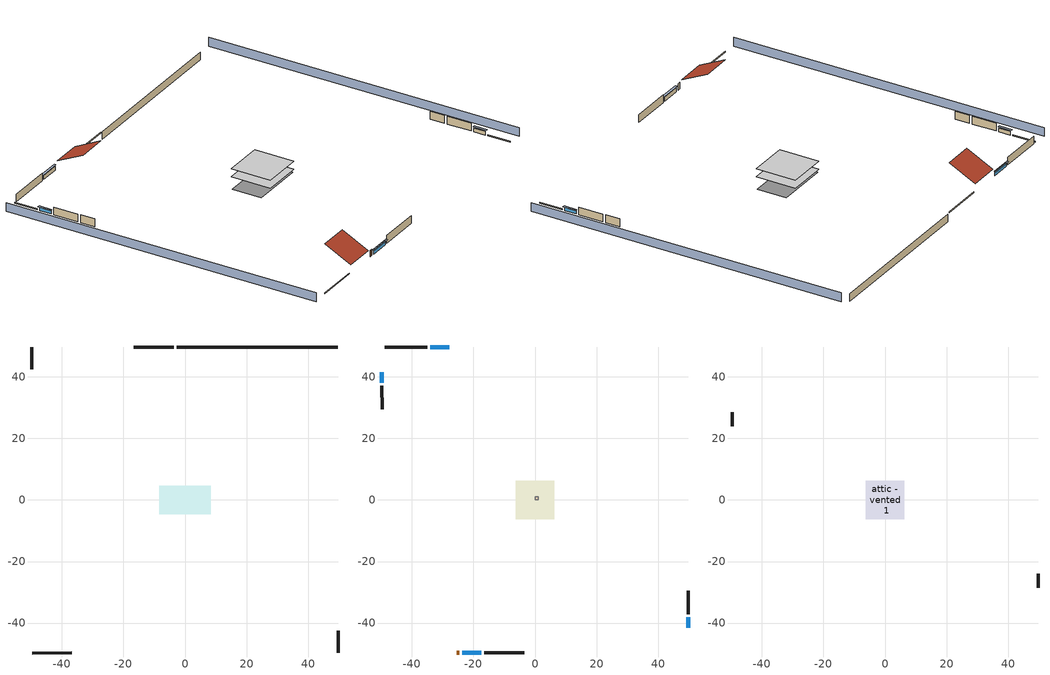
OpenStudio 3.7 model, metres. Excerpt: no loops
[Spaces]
basement - unconditioned 1
 floor foundation (Slab1 construction): -8.43,-4.68 -8.43,4.68 8.43,4.68 8.43,-4.68 z-2.13
 wall outside (RimJoist1 construction): -3.61,49.74 -16.6,49.74 z0.3:0.61
 wall outside (RimJoist2 construction): 49.74,-49.74 49.74,-42.52 z0.3:0.61
 wall outside (RimJoist3 construction): -49.74,-49.74 -36.76,-49.74 z0.3:0.61
 wall outside (RimJoist4 construction): -49.74,49.74 -49.74,42.52 z0.3:0.61
 wall foundation (FoundationWall1 construction): 49.74,49.74 -2.68,49.74 z-2.13:0.3
conditioned space 1
 floor to basement - unconditioned 1 (Floor1 construction): -6.28,-6.28 -6.28,6.28 6.28,6.28 6.28,-6.28 z0.3
 wall outside (Wall1 construction): -34.99,49.74 -48.81,49.74 z0.3:2.74
 wall outside (Wall2 construction): 49.74,-37.12 49.74,-29.44 z0.3:2.74
 wall outside (Wall3 construction): -16.52,-49.74 -3.46,-49.74 z0.3:2.74
 wall outside (Wall4 construction): -49.74,37.12 -49.74,29.44 z0.3:2.74
 wall outside (AdiabaticWallConstruction): -27.84,49.74 -34.07,49.74 / -23.67,-49.74 -17.45,-49.74 z0.3:1.49; 49.74,-41.59 49.74,-38.04 / -49.74,41.59 -49.74,38.04 z0.3:1.46
 wall outside (AdiabaticWallConstruction 1): -25.51,-49.74 -24.59,-49.74 z0.3:2.34
 window (WindowConstruction): -27.84,49.74 -34.07,49.74 z0.3:1.49
 window (WindowConstruction 1): 49.74,-41.59 49.74,-38.04 z0.3:1.46
 window (WindowConstruction 2): -23.67,-49.74 -17.45,-49.74 z0.3:1.49
 window (WindowConstruction 3): -49.74,41.59 -49.74,38.04 z0.3:1.46
 door (Door): -25.51,-49.74 -24.6,-49.74 z0.3:2.34
central ac and furnace airloop ret air space
 floor adiabatic (AdiabaticConst): 0,0 0,1 1,1 1,0 z0
 wall adiabatic (AdiabaticConst): 0,1 0,0 1,0 1,1 0,1 z0:1
 ceiling adiabatic (AdiabaticConst): 1,0 1,1 0,1 0,0 z1
attic - vented 1
 floor to conditioned space 1 (Floor2 construction Reversed): -6.28,-6.28 -6.28,6.28 6.28,6.28 6.28,-6.28 z2.74
 wall outside (Wall5 construction): 49.74,-28.51 49.74,-24.02 z0.3:2.74
 wall outside (Wall6 construction): -49.74,28.51 -49.74,24.02 z0.3:2.74
 roof outside (Roof1 construction): -26.92,49.74,2.74 -26.92,41.34,6.94 -17.53,41.34,6.94 -17.53,49.74,2.74
 roof outside (Roof2 construction): -26.44,-49.74,2.74 -26.44,-41.34,6.94 -35.83,-41.34,6.94 -35.83,-49.74,2.74
shading: -54.31,49.74 -54.31,-49.74 / 54.31,-49.74 54.31,49.74 z0:2.74; -34.37,49.74 -27.54,49.74 -27.54,50.35 -34.37,50.35 z1.8; 49.74,-37.74 49.74,-41.89 50.35,-41.89 50.35,-37.74 z1.77; -17.14,-49.74 -23.97,-49.74 -23.97,-50.35 -17.14,-50.35 z1.8; -49.74,37.74 -49.74,41.89 -50.35,41.89 -50.35,37.74 z1.77
[Site]
Taunton Muni_MA_USA: Latitude {deg}=41.88; Longitude {deg}=-71.02; Time Zone {hr}=-5; Elevation {m}=13; Terrain=Suburbs
[Site:GroundTemperature:Shallow]
6.50481, 4.52035, 4.36142, 5.30315, 9.08367, 12.8466, 16.1088, 18.1754, 18.3509, 16.6701, 13.4911, 9.84362
[Site:WaterMainsTemperature]
Calculation Method=Schedule; Temperature Schedule=mains temperature schedule
[Building]
Building 1
[Material] Roughness=Rough
Name | Thickness {m} | Conductivity {W/m-K} | Density {kg/m3} | Specific Heat {J/kg-K} | Thermal Absorptance | Solar Absorptance | Visible Absorptance
asphalt or fiberglass shingles | 0.00635 | 0.162714 | 1121.4 | 1465.45 | 0.9 | 0.85 | 0.85
roof rigid ins | 0.00281632 | 0.029427 | 32.04 | 1214.23 | 0.9 | 0.7 | 0.7
osb sheathing 0.5 in. | 0.0127 | 0.115458 | 512.64 | 1214.23 | 0.9 | 0.6 | 0.6
vinyl siding | 0.009525 | 0.089435 | 177.822 | 1046.75 | 0.9 | 0.5 | 0.5
osb sheathing 0.5 in. 1 | 0.0127 | 0.115458 | 512.64 | 1214.23 | 0.9 | 0.7 | 0.7
wall stud and cavity | 0.1397 | 0.0950889 | 139.0536 | 1170.24 | 0.9 | 0.7 | 0.7
gypsum board | 0.0127 | 0.160291 | 801 | 837.4 | 0.9 | 0.6 | 0.6
wall stud and cavity 1 | 0.1397 | 0.419005 | 139.0536 | 1170.24 | 0.9 | 0.6 | 0.6
rim joist stud and cavity | 0.0508 | 0.178289 | 50.32683 | 1063.81 | 0.9 | 0.6 | 0.6
floor stud and cavity | 0.1397 | 0.0972396 | 92.3553 | 1139.71 | 0.9 | 0.7 | 0.7
floor rigid ins | 0.051816 | 0.029427 | 32.04 | 1214.23 | 0.9 | 0.7 | 0.7
osb sheathing 0.75 in. | 0.01905 | 0.115458 | 512.64 | 1214.23 | 0.9 | 0.7 | 0.7
floor covering | 0.0127 | 0.0433444 | 54.468 | 1339.84 | 0.9 | 0.6 | 0.6
ceiling loosefill ins | 0.254 | 0.0480833 | 16.02 | 1046.75 | 0.9 | 0.7 | 0.7
ceiling stud and cavity | 0.1397 | 0.104117 | 65.682 | 1177.47 | 0.9 | 0.7 | 0.7
concrete 8.0 in. | 0.2032 | 1.803125 | 2242.8 | 837.4 | 0.9 | 0.7 | 0.7
concrete 4.0 in. | 0.1016 | 1.803125 | 2242.8 | 837.4 | 0.9 | 0.7 | 0.7
wood siding; wood siding 1 | 0.0254 | 0.102417 | 544.68 | 1172.36
wall rigid ins | 0.512978 | 0.029427 | 32.04 | 1214.23 | 0.9 | 0.7 | 0.7
wall stud and cavity 2 | 0.0889 | 0.380278 | 52.3479 | 1209.89 | 0.9 | 0.7 | 0.7
door material | 0.04445 | 0.0612267 | 512.64 | 1214.23 | 0.9 | 0.7 | 0.7
wall stud and cavity 3 | 0.0889 | 0.391764 | 83.0341 | 1211.67 | 0.9 | 0.7 | 0.7
furniture material conditioned space 1; furniture material basement - unconditioned 1 | 0.1524 | 0.115458 | 640.8 | 1214.23 | 0.9 | 0.6 | 0.6
[Construction]
Roof1 construction; Roof2 construction: asphalt or fiberglass shingles, roof rigid ins, osb sheathing 0.5 in.
Wall1 construction; Wall2 construction; Wall3 construction; Wall4 construction: vinyl siding, osb sheathing 0.5 in. 1, wall stud and cavity, gypsum board
Wall5 construction; Wall6 construction: vinyl siding, osb sheathing 0.5 in. 1, wall stud and cavity 1
RimJoist1 construction; RimJoist2 construction; RimJoist3 construction; RimJoist4 construction: vinyl siding, rim joist stud and cavity
Floor1 construction: floor stud and cavity, floor rigid ins, osb sheathing 0.75 in., floor covering
Floor2 construction Reversed: gypsum board, ceiling stud and cavity, ceiling loosefill ins
FoundationWall1 construction: concrete 8.0 in.
Slab1 construction: concrete 4.0 in.
WindowConstruction; WindowConstruction 1; WindowConstruction 2; WindowConstruction 3: WindowMaterial
AdiabaticWallConstruction: wood siding, wall rigid ins, wall stud and cavity 2, gypsum board
Door: door material
AdiabaticWallConstruction 1: wood siding 1, wall rigid ins, wall stud and cavity 2, gypsum board
PartitionWallConstruction: gypsum board, wall stud and cavity 3, gypsum board
furniture construction conditioned space 1: furniture material conditioned space 1
furniture construction basement - unconditioned 1: furniture material basement - unconditioned 1
AdiabaticConst: Adiabatic
[WindowMaterial:SimpleGlazingSystem]
WindowMaterial: U-Factor {W/m2-K}=2.78222; Solar Heat Gain Coefficient=0.56
[Material:NoMass]
Adiabatic: Roughness=Rough; Thermal Resistance {m2-K/W}=176.1
[ThermalZone] Multiplier=1; Use Ideal Air Loads=No
Name | Volume {m3} | Thermostat
conditioned space | 384.656 | conditioned space temperature setpoint
attic - vented | 147.678
basement - unconditioned | 384.656
central ac and furnace airloop ret air zone | 1
[Sizing:Zone] Zone Cooling Design Supply Air Temperature Input Method=SupplyAirTemperature; Zone Cooling Design Supply Air Temperature {C}=14; Zone Cooling Design Supply Air Temperature Difference {deltaC}=11.11; Zone Heating Design Supply Air Temperature Input Method=SupplyAirTemperature; Zone Heating Design Supply Air Temperature {C}=40; Zone Heating Design Supply Air Temperature Difference {deltaC}=11.11; Zone Cooling Design Supply Air Humidity Ratio {kg-H2O/kg-air}=0.0085; Zone Heating Design Supply Air Humidity Ratio {kg-H2O/kg-air}=0.008; Cooling Design Air Flow Method=DesignDay; Heating Design Air Flow Method=DesignDay; Account for Dedicated Outdoor Air System=No; Dedicated Outdoor Air System Control Strategy=NeutralSupplyAir; Dedicated Outdoor Air Low Setpoint Temperature for Design {C}=autosize; Dedicated Outdoor Air High Setpoint Temperature for Design {C}=autosize; Zone Load Sizing Method=Sensible Load Only No Latent Load; Zone Latent Cooling Design Supply Air Humidity Ratio Input Method=HumidityRatioDifference; Zone Cooling Design Supply Air Humidity Ratio Difference {kgWater/kgDryAir}=0.005; Zone Latent Heating Design Supply Air Humidity Ratio Input Method=HumidityRatioDifference; Zone Humidification Design Supply Air Humidity Ratio Difference {kgWater/kgDryAir}=0.005
attic - vented; central ac and furnace airloop ret air zone
[Space] Building Unit=Building Unit 1
Name | Thermal Zone | Volume {m3}
conditioned space 1 | conditioned space | 384.656
attic - vented 1 | attic - vented | 147.678
basement - unconditioned 1 | basement - unconditioned | 384.656
central ac and furnace airloop ret air space | central ac and furnace airloop ret air zone
[ThermostatSetpoint:DualSetpoint]
conditioned space temperature setpoint: Heating Setpoint Temperature Schedule=heating setpoint; Cooling Setpoint Temperature Schedule=cooling setpoint
[Foundation:Kiva]
Foundation Kiva 1: Initial Indoor Air Temperature {C}=4.43335; Wall Height Above Grade {m}=0.3048; Wall Depth Below Slab {m}=0.2032
[Foundation:Kiva:Settings]
Soil Conductivity {W/m-K}=2.4234; Soil Density {kg/m3}=1842.3; Soil Specific Heat {J/kg-K}=418.7; Ground Solar Absorptivity=0.9; Ground Thermal Absorptivity=0.9; Ground Surface Roughness {m}=0.03; Far-Field Width {m}=40; Deep-Ground Boundary Condition=ZeroFlux; Deep-Ground Depth {m}=40; Minimum Cell Dimension {m}=0.2; Maximum Cell Growth Coefficient=3; Simulation Timestep=Timestep
[SurfaceProperty:ExposedFoundationPerimeter]
Slab1: Exposed Perimeter Calculation Method=TotalExposedPerimeter; Total Exposed Perimeter {m}=52.4256
[SurfaceProperty:IncidentSolarMultiplier] Incident Solar Multiplier=1; Incident Solar Multiplier Schedule=trans schedule winter=0.85 summer=0.7
Window1; Window2; Window3; Window4
[InternalMass:Definition] Design Level Calculation Method=SurfaceArea
Name | Construction | Surface Area {m2}
partition wall mass | PartitionWallConstruction | 157.749
furniture mass conditioned space 1 | furniture construction conditioned space 1 | 63.0997
furniture mass basement - unconditioned 1 | furniture construction basement - unconditioned 1 | 63.0997
[InternalMass] Multiplier=1
Name | Internal Mass Definition | Space or SpaceType
partition wall mass | partition wall mass | conditioned space 1
furniture mass conditioned space 1 | furniture mass conditioned space 1 | conditioned space 1
furniture mass basement - unconditioned 1 | furniture mass basement - unconditioned 1 | basement - unconditioned 1
[External:File]
External File 1: File=in.schedules.csv
[People:Definition]
occupants: Number of People Calculation Method=People; Number of People {people}=2; Fraction Radiant=0.314171; Sensible Heat Fraction=0.56303; Carbon Dioxide Generation Rate {m3/s-W}=0; Enable ASHRAE 55 Comfort Warnings=No; Mean Radiant Temperature Calculation Type=ZoneAveraged
[People]
occupants: People Definition=occupants; Space or SpaceType=conditioned space 1; Number of People Schedule=occupants; Activity Level Schedule=occupants activity schedule; Multiplier=1
[Fan:SystemModel]
central ac and furnace supply fan: Availability Schedule=Always On Discrete; Design Maximum Air Flow Rate {m3/s}=0.527637; Speed Control Method=Discrete; Electric Power Minimum Flow Rate Fraction=0.2; Design Pressure Rise {Pa}=794.58; Motor Efficiency=1; Motor In Air Stream Fraction=1; Design Electric Power Consumption {W}=autosize; Design Power Sizing Method=TotalEfficiencyAndPressure; Electric Power Per Unit Flow Rate {W/(m3/s)}=840; Electric Power Per Unit Flow Rate Per Unit Pressure {W-s/m3-Pa}=1.66667; Fan Total Efficiency=0.75; Motor Loss Radiative Fraction=0; Speed Flow Fraction 1=0.68426; Speed Electric Power Fraction 1=0.32038; Speed Flow Fraction 2=1; Speed Electric Power Fraction 2=1
[EnergyManagementSystem:Sensor]
Name | Output Variable or Output Meter Index Key | Output Variable or Output Meter
central_ac_and_furnace_supply_fan_s; central_ac_and_furnace_supply_fan_s_1 | central ac and furnace supply fan | Fan Electricity Energy
cool_season | cooling season schedule | Schedule Value
out_pb_s |  | Site Outdoor Air Barometric Pressure
out_wt_s |  | Site Outdoor Air Humidity Ratio
site_vw_s |  | Site Wind Speed
central_ac_and_furnace_airloop_Fan_RTF_s | central ac and furnace supply fan | Fan Runtime Fraction Speed 1
central_ac_and_furnace_airloop_Fan_RTF_s_1 | central ac and furnace supply fan | Fan Runtime Fraction Speed 2
central_ac_and_furnace_airloop_AH_MFR_s | Node 6 | System Node Mass Flow Rate
central_ac_and_furnace_airloop_AH_VFR_s | Node 6 | System Node Current Density Volume Flow Rate
central_ac_and_furnace_airloop_AH_Tout_s | Node 6 | System Node Temperature
central_ac_and_furnace_airloop_AH_Wout_s | Node 6 | System Node Humidity Ratio
central_ac_and_furnace_airloop_RA_T_s | Node 9 | System Node Temperature
central_ac_and_furnace_airloop_Ra_W_s | Node 9 | System Node Humidity Ratio
natural_vent_s | natural vent schedule | Schedule Value
htg_sp_s | heating setpoint | Schedule Value
clg_sp_s | cooling setpoint | Schedule Value
mech_vent_range_fan_0_sch_s | mech vent range fan 0 schedule | Schedule Value
mech_vent_bath_fan_0_sch_s | mech vent bath fan 0 schedule | Schedule Value
[ElectricEquipment:Definition] Design Level Calculation Method=EquipmentLevel
Name | Design Level {W} | Fraction Latent | Fraction Radiant | Fraction Lost
ceiling fan | 16.6057 | 0 | 0.558 | 0
clothes washer | 524.355 | 0.03 | 0.162 | 0.7
clothes dryer | 1819.53 | 0.015 | 0.081 | 0.85
dishwasher | 1019.06 | 0.3 | 0.18 | 0.4
fridge; fridge 2 | 57.4402 | 0 | 0.6 | 0
cooking range | 67.8743 | 0.161847 | 0.382892 | 0.2
misc plug loads | 446.273 | 0.021 | 0.558 | 0.049
misc pool pump | 806.548 | 0 | 0 | 1
whole house fan; mech vent house fan | 0 | 0 | 0 | 1
mech vent house fan cfis | 0 | 0 | 0 | 0
mech vent range fan 0; mech vent bath fan 0 | 30 | 0 | 0 | 1
[ElectricEquipment]
Name | Electric Equipment Definition | Space or SpaceType | Schedule
ceiling fan | ceiling fan | conditioned space 1 | ceiling_fan
clothes washer | clothes washer | conditioned space 1 | clothes_washer
clothes dryer | clothes dryer | conditioned space 1 | clothes_dryer
dishwasher | dishwasher | conditioned space 1 | dishwasher
fridge | fridge | conditioned space 1 | fridge schedule
fridge 1 | fridge 2 | basement - unconditioned 1 | fridge schedule 1
cooking range | cooking range | conditioned space 1 | cooking_range
misc plug loads | misc plug loads | conditioned space 1 | plug_loads_other
misc pool pump | misc pool pump | conditioned space 1 | misc pool pump schedule
whole house fan | whole house fan | conditioned space 1 | Always On Discrete
mech vent house fan | mech vent house fan | conditioned space 1 | mech vent house fan schedule
mech vent house fan cfis | mech vent house fan cfis | conditioned space 1 | mech vent house fan cfis schedule
mech vent range fan 0 | mech vent range fan 0 | conditioned space 1 | mech vent range fan 0 schedule
mech vent bath fan 0 | mech vent bath fan 0 | conditioned space 1 | mech vent bath fan 0 schedule
[OtherEquipment:Definition] Design Level Calculation Method=EquipmentLevel
Name | Design Level {W} | Fraction Latent | Fraction Radiant | Fraction Lost
water heater energy adjustment1 | 0.01 | 0 | 0 | 1
cooking range 2 | 1989.2 | 0.161847 | 0.382892 | 0.2
water sensible | -561.414 | 0 | 0.6 | 0
water latent | 569.65 | 1 | 0 | 0
misc pool heater | 2235.58 | 0 | 0 | 1
central_ac_and_furnace_airloop_0_SupSensLkToCond equip; central_ac_and_furnace_airloop_0_SupCondToLv equip; central_ac_and_furnace_airloop_0_RetCondToRP equip; central_ac_and_furnace_airloop_0_RetSensLkToRP equip; central_ac_and_furnace_airloop_0_SupCondToDZ equip; central_ac_and_furnace_airloop_0_RetCondToDZ equip; central_ac_and_furnace_airloop_0_SupSensLkToDZ equip; mech vent house fan sensible load equip | 0 | 0 | 0 | 0
central_ac_and_furnace_airloop_0_SupLatLkToCond equip; central_ac_and_furnace_airloop_0_RetLatLkToRP equip; central_ac_and_furnace_airloop_0_SupLatLkToDZ equip; mech vent house fan latent load equip | 0 | 1 | 0 | 0
[OtherEquipment]
Name | Other Equipment Definition | Space or SpaceType | Schedule | Fuel Type
water heater energy adjustment1 | water heater energy adjustment1 | basement - unconditioned 1 | Always On Discrete | NaturalGas
cooking range 1 | cooking range 2 | conditioned space 1 | cooking_range | NaturalGas
water sensible | water sensible | conditioned space 1 | hot_water_fixtures | None
water latent | water latent | conditioned space 1 | hot_water_fixtures | None
misc pool heater | misc pool heater | conditioned space 1 | misc pool heater schedule | NaturalGas
central_ac_and_furnace_airloop_0_SupSensLkToCond equip | central_ac_and_furnace_airloop_0_SupSensLkToCond equip | conditioned space 1 | Always On Discrete | None
central_ac_and_furnace_airloop_0_SupLatLkToCond equip | central_ac_and_furnace_airloop_0_SupLatLkToCond equip | conditioned space 1 | Always On Discrete | None
central_ac_and_furnace_airloop_0_SupCondToLv equip | central_ac_and_furnace_airloop_0_SupCondToLv equip | conditioned space 1 | Always On Discrete | None
central_ac_and_furnace_airloop_0_RetCondToRP equip | central_ac_and_furnace_airloop_0_RetCondToRP equip | central ac and furnace airloop ret air space | Always On Discrete | None
central_ac_and_furnace_airloop_0_RetSensLkToRP equip | central_ac_and_furnace_airloop_0_RetSensLkToRP equip | central ac and furnace airloop ret air space | Always On Discrete | None
central_ac_and_furnace_airloop_0_RetLatLkToRP equip | central_ac_and_furnace_airloop_0_RetLatLkToRP equip | central ac and furnace airloop ret air space | Always On Discrete | None
central_ac_and_furnace_airloop_0_SupCondToDZ equip | central_ac_and_furnace_airloop_0_SupCondToDZ equip | basement - unconditioned 1 | Always On Discrete | None
central_ac_and_furnace_airloop_0_RetCondToDZ equip | central_ac_and_furnace_airloop_0_RetCondToDZ equip | basement - unconditioned 1 | Always On Discrete | None
central_ac_and_furnace_airloop_0_SupSensLkToDZ equip | central_ac_and_furnace_airloop_0_SupSensLkToDZ equip | basement - unconditioned 1 | Always On Discrete | None
central_ac_and_furnace_airloop_0_SupLatLkToDZ equip | central_ac_and_furnace_airloop_0_SupLatLkToDZ equip | basement - unconditioned 1 | Always On Discrete | None
mech vent house fan sensible load equip | mech vent house fan sensible load equip | conditioned space 1 | Always On Discrete | None
mech vent house fan latent load equip | mech vent house fan latent load equip | conditioned space 1 | Always On Discrete | None
[EnergyManagementSystem:Actuator]
Name | Actuated Component | Actuated Component Type | Actuated Component Control Type | Zone or Space
water_heater_ec_adj_act | water heater energy adjustment1 | OtherEquipment | Power Level | basement - unconditioned 1
central_ac_and_furnace_airloop_0_SupSensLkToCond_equip_act | central_ac_and_furnace_airloop_0_SupSensLkToCond equip | OtherEquipment | Power Level | conditioned space 1
central_ac_and_furnace_airloop_0_SupLatLkToCond_equip_act | central_ac_and_furnace_airloop_0_SupLatLkToCond equip | OtherEquipment | Power Level | conditioned space 1
central_ac_and_furnace_airloop_0_SupCondToLv_equip_act | central_ac_and_furnace_airloop_0_SupCondToLv equip | OtherEquipment | Power Level | conditioned space 1
central_ac_and_furnace_airloop_0_RetCondToRP_equip_act | central_ac_and_furnace_airloop_0_RetCondToRP equip | OtherEquipment | Power Level | central ac and furnace airloop ret air space
central_ac_and_furnace_airloop_0_RetSensLkToRP_equip_act | central_ac_and_furnace_airloop_0_RetSensLkToRP equip | OtherEquipment | Power Level | central ac and furnace airloop ret air space
central_ac_and_furnace_airloop_0_RetLatLkToRP_equip_act | central_ac_and_furnace_airloop_0_RetLatLkToRP equip | OtherEquipment | Power Level | central ac and furnace airloop ret air space
central_ac_and_furnace_airloop_0_SupCondToDZ_equip_act | central_ac_and_furnace_airloop_0_SupCondToDZ equip | OtherEquipment | Power Level | basement - unconditioned 1
central_ac_and_furnace_airloop_0_RetCondToDZ_equip_act | central_ac_and_furnace_airloop_0_RetCondToDZ equip | OtherEquipment | Power Level | basement - unconditioned 1
central_ac_and_furnace_airloop_0_SupSensLkToDZ_equip_act | central_ac_and_furnace_airloop_0_SupSensLkToDZ equip | OtherEquipment | Power Level | basement - unconditioned 1
central_ac_and_furnace_airloop_0_SupLatLkToDZ_equip_act | central_ac_and_furnace_airloop_0_SupLatLkToDZ equip | OtherEquipment | Power Level | basement - unconditioned 1
whole_house_fan_act | whole house fan | ElectricEquipment | Electricity Rate | conditioned space 1
mech_vent_house_fan_cfis_act | mech vent house fan cfis | ElectricEquipment | Electricity Rate | conditioned space 1
mech_vent_house_fan_sensible_load_equip_act | mech vent house fan sensible load equip | OtherEquipment | Power Level | conditioned space 1
mech_vent_house_fan_latent_load_equip_act | mech vent house fan latent load equip | OtherEquipment | Power Level | conditioned space 1
[WaterUse:Equipment:Definition]
Name | Peak Flow Rate {m3/s}
clothes washer | 1.70717e-06
dishwasher | 5.43004e-06
[Lights:Definition]
interior lighting: Design Level Calculation Method=LightingLevel; Lighting Level {W}=830.062; Fraction Radiant=0.6; Fraction Visible=0.2; Return Air Fraction=0
[Lights]
interior lighting: Lights Definition=interior lighting; Space or SpaceType=conditioned space 1; Schedule=lighting_interior; Fraction Replaceable=1
[Exterior:Lights:Definition]
exterior lighting: Design Level {W}=66.8548
[Exterior:Lights]
exterior lighting: Exterior Lights Definition=exterior lighting; Schedule=exterior lighting schedule
[ZoneMixing] Schedule=Always On Continuous; Design Flow Rate Calculation Method=Flow/Zone; Design Flow Rate {m3/s}=0
Name | Zone or Space | Source Zone or Space
central_ac_and_furnace_airloop_0_ZoneMixDZToCond mix | conditioned space | basement - unconditioned
central_ac_and_furnace_airloop_0_ZoneMixCondToDZ mix | basement - unconditioned | conditioned space
whole house fan mix | attic - vented | conditioned space
[SpaceInfiltration:DesignFlowRate] Schedule=Always On Discrete
Name | Space or SpaceType | Design Flow Rate Calculation Method | Design Flow Rate {m3/s} | Air Changes per Hour {1/hr} | Constant Term Coefficient | Temperature Term Coefficient | Velocity Term Coefficient | Velocity Squared Term Coefficient
natural vent flow; whole house fan flow; infil flow | conditioned space 1 | Flow/Space | 0
infil|basement - unconditioned 1 | basement - unconditioned 1 | AirChanges/Hour |  | 0.1 | 1 | 0 | 0 | 0
[SpaceInfiltration:EffectiveLeakageArea]
infil|attic - vented 1: Space or SpaceType=attic - vented 1; Schedule=Always On Discrete; Effective Air Leakage Area {cm2}=5257.79; Stack Coefficient=0.000461595; Wind Coefficient=4.03226e-05
[BuildingUnit]
Building Unit 1
[Schedule:Ruleset]
Name | Default Day Schedule
heating setpoint | heating setpoint default day
cooling setpoint | cooling setpoint default day
trans schedule winter=0.85 summer=0.7 | trans schedule winter=0.85 summer=0.7 default day
fridge schedule | fridge schedule default day
fridge schedule 1 | fridge schedule default day 1
exterior lighting schedule | exterior lighting schedule default day
misc pool heater schedule | misc pool heater schedule default day
misc pool pump schedule | misc pool pump schedule default day
mech vent range fan 0 schedule | mech vent range fan 0 schedule default day
mech vent bath fan 0 schedule | mech vent bath fan 0 schedule default day
[Schedule:Day]
heating setpoint default day; cooling setpoint default day; trans schedule winter=0.85 summer=0.7 default day; fridge schedule default day; fridge schedule default day 1; exterior lighting schedule default day; misc pool heater schedule default day; misc pool pump schedule default day; mech vent range fan 0 schedule default day; mech vent bath fan 0 schedule default day: 24, 0, 0
heating setpoint allday1: 6, 0, 16.6667, 21, 0, 20, 24, 0, 16.6667
cooling setpoint allday1: 24, 0, 22.2222
trans schedule winter=0.85 summer=0.7 allday1; trans schedule winter=0.85 summer=0.7 allday305: 24, 0, 0.85
trans schedule winter=0.85 summer=0.7 allday121: 24, 0, 0.7
fridge schedule allday1; fridge schedule allday12; fridge schedule allday1 1; fridge schedule allday12 1: 1, 0, 0.610949, 2, 0, 0.595675, 3, 0, 0.580401, 4, 0, 0.565128, 6, 0, 0.549854, 7, 0, 0.580401, 8, 0, 0.610949, 10, 0, 0.626223, 12, 0, 0.610949, 15, 0, 0.641496, 16, 0, 0.626223, 17, 0, 0.672044, 18, 0, 0.733139, 19, 0, 0.763686, 20, 0, 0.733139, 21, 0, 0.717865, 22, 0, 0.702591, 23, 0, 0.672044, 24, 0, 0.626223
fridge schedule allday2; fridge schedule allday2 1: 1, 0, 0.609489, 2, 0, 0.594252, 3, 0, 0.579015, 4, 0, 0.563777, 6, 0, 0.54854, 7, 0, 0.579015, 8, 0, 0.609489, 10, 0, 0.624726, 12, 0, 0.609489, 15, 0, 0.639964, 16, 0, 0.624726, 17, 0, 0.670438, 18, 0, 0.731387, 19, 0, 0.761861, 20, 0, 0.731387, 21, 0, 0.71615, 22, 0, 0.700912, 23, 0, 0.670438, 24, 0, 0.624726
fridge schedule allday3; fridge schedule allday3 1: 1, 0, 0.791241, 2, 0, 0.77146, 3, 0, 0.751679, 4, 0, 0.731898, 6, 0, 0.712117, 7, 0, 0.751679, 8, 0, 0.791241, 10, 0, 0.811022, 12, 0, 0.791241, 15, 0, 0.830803, 16, 0, 0.811022, 17, 0, 0.870365, 18, 0, 0.949489, 19, 0, 0.989051, 20, 0, 0.949489, 21, 0, 0.929708, 22, 0, 0.909927, 23, 0, 0.870365, 24, 0, 0.811022
fridge schedule allday6; fridge schedule allday6 1: 1, 0, 0.8, 2, 0, 0.78, 3, 0, 0.76, 4, 0, 0.74, 6, 0, 0.72, 7, 0, 0.76, 8, 0, 0.8, 10, 0, 0.82, 12, 0, 0.8, 15, 0, 0.84, 16, 0, 0.82, 17, 0, 0.88, 18, 0, 0.96, 19, 0, 1, 20, 0, 0.96, 21, 0, 0.94, 22, 0, 0.92, 23, 0, 0.88, 24, 0, 0.82
fridge schedule allday10; fridge schedule allday10 1: 1, 0, 0.679562, 2, 0, 0.662573, 3, 0, 0.645584, 4, 0, 0.628595, 6, 0, 0.611606, 7, 0, 0.645584, 8, 0, 0.679562, 10, 0, 0.696551, 12, 0, 0.679562, 15, 0, 0.71354, 16, 0, 0.696551, 17, 0, 0.747518, 18, 0, 0.815474, 19, 0, 0.849453, 20, 0, 0.815474, 21, 0, 0.798485, 22, 0, 0.781496, 23, 0, 0.747518, 24, 0, 0.696551
fridge schedule allday11; fridge schedule allday11 1: 1, 0, 0.675182, 2, 0, 0.658303, 3, 0, 0.641423, 4, 0, 0.624544, 6, 0, 0.607664, 7, 0, 0.641423, 8, 0, 0.675182, 10, 0, 0.692062, 12, 0, 0.675182, 15, 0, 0.708942, 16, 0, 0.692062, 17, 0, 0.742701, 18, 0, 0.810219, 19, 0, 0.843978, 20, 0, 0.810219, 21, 0, 0.793339, 22, 0, 0.77646, 23, 0, 0.742701, 24, 0, 0.692062
exterior lighting schedule weekday1; exterior lighting schedule weekday12: 5, 0, 0.434959, 6, 0, 0.349858, 7, 0, 0.330947, 8, 0, 0.321491, 9, 0, 0.312035, 10, 0, 0.264757, 11, 0, 0.208024, 12, 0, 0.141834, 13, 0, 0.113467, 15, 0, 0.104012, 16, 0, 0.113467, 17, 0, 0.179657, 18, 0, 0.349858, 19, 0, 0.463325, 20, 0, 0.614615, 21, 0, 0.860461, 22, 0, 0.99284, 23, 0, 0.860461, 24, 0, 0.595704
exterior lighting schedule weekend1; exterior lighting schedule weekend12: 2, 0, 0.434959, 4, 0, 0.425503, 5, 0, 0.434959, 6, 0, 0.425503, 7, 0, 0.416047, 8, 0, 0.38768, 9, 0, 0.340402, 10, 0, 0.283669, 11, 0, 0.226935, 12, 0, 0.15129, 13, 0, 0.113467, 15, 0, 0.104012, 16, 0, 0.113467, 17, 0, 0.179657, 18, 0, 0.359314, 19, 0, 0.45387, 20, 0, 0.567337, 21, 0, 0.784816, 22, 0, 0.926651, 23, 0, 0.803728, 24, 0, 0.557882
exterior lighting schedule weekday2: 5, 0, 0.438095, 6, 0, 0.352381, 7, 0, 0.333333, 8, 0, 0.32381, 9, 0, 0.314286, 10, 0, 0.266667, 11, 0, 0.209524, 12, 0, 0.142857, 13, 0, 0.114286, 15, 0, 0.104762, 16, 0, 0.114286, 17, 0, 0.180952, 18, 0, 0.352381, 19, 0, 0.466667, 20, 0, 0.619048, 21, 0, 0.866667, 22, 0, 1, 23, 0, 0.866667, 24, 0, 0.6
exterior lighting schedule weekend2: 2, 0, 0.438095, 4, 0, 0.428571, 5, 0, 0.438095, 6, 0, 0.428571, 7, 0, 0.419048, 8, 0, 0.390476, 9, 0, 0.342857, 10, 0, 0.285714, 11, 0, 0.228571, 12, 0, 0.152381, 13, 0, 0.114286, 15, 0, 0.104762, 16, 0, 0.114286, 17, 0, 0.180952, 18, 0, 0.361905, 19, 0, 0.457143, 20, 0, 0.571429, 21, 0, 0.790476, 22, 0, 0.933333, 23, 0, 0.809524, 24, 0, 0.561905
exterior lighting schedule weekday3; exterior lighting schedule weekday5: 5, 0, 0.346085, 6, 0, 0.278373, 7, 0, 0.263325, 8, 0, 0.255802, 9, 0, 0.248278, 10, 0, 0.21066, 11, 0, 0.165519, 12, 0, 0.112854, 13, 0, 0.090283, 15, 0, 0.0827594, 16, 0, 0.090283, 17, 0, 0.142948, 18, 0, 0.278373, 19, 0, 0.368656, 20, 0, 0.489033, 21, 0, 0.684646, 22, 0, 0.789976, 23, 0, 0.684646, 24, 0, 0.473986
exterior lighting schedule weekend3; exterior lighting schedule weekend5: 2, 0, 0.346085, 4, 0, 0.338561, 5, 0, 0.346085, 6, 0, 0.338561, 7, 0, 0.331038, 8, 0, 0.308467, 9, 0, 0.270849, 10, 0, 0.225707, 11, 0, 0.180566, 12, 0, 0.120377, 13, 0, 0.090283, 15, 0, 0.0827594, 16, 0, 0.090283, 17, 0, 0.142948, 18, 0, 0.285896, 19, 0, 0.361132, 20, 0, 0.451415, 21, 0, 0.624457, 22, 0, 0.737311, 23, 0, 0.639504, 24, 0, 0.443891
exterior lighting schedule weekday4: 5, 0, 0.344691, 6, 0, 0.277251, 7, 0, 0.262265, 8, 0, 0.254771, 9, 0, 0.247278, 10, 0, 0.209812, 11, 0, 0.164852, 12, 0, 0.112399, 13, 0, 0.0899193, 15, 0, 0.082426, 16, 0, 0.0899193, 17, 0, 0.142372, 18, 0, 0.277251, 19, 0, 0.367171, 20, 0, 0.487063, 21, 0, 0.681888, 22, 0, 0.786794, 23, 0, 0.681888, 24, 0, 0.472076
exterior lighting schedule weekend4: 2, 0, 0.344691, 4, 0, 0.337197, 5, 0, 0.344691, 6, 0, 0.337197, 7, 0, 0.329704, 8, 0, 0.307224, 9, 0, 0.269758, 10, 0, 0.224798, 11, 0, 0.179839, 12, 0, 0.119892, 13, 0, 0.0899193, 15, 0, 0.082426, 16, 0, 0.0899193, 17, 0, 0.142372, 18, 0, 0.284744, 19, 0, 0.359677, 20, 0, 0.449597, 21, 0, 0.621942, 22, 0, 0.734341, 23, 0, 0.636928, 24, 0, 0.442103
exterior lighting schedule weekday6; exterior lighting schedule weekday9: 5, 0, 0.28823, 6, 0, 0.231837, 7, 0, 0.219305, 8, 0, 0.213039, 9, 0, 0.206773, 10, 0, 0.175444, 11, 0, 0.137849, 12, 0, 0.093988, 13, 0, 0.0751904, 15, 0, 0.0689245, 16, 0, 0.0751904, 17, 0, 0.119051, 18, 0, 0.231837, 19, 0, 0.307027, 20, 0, 0.407281, 21, 0, 0.570194, 22, 0, 0.657916, 23, 0, 0.570194, 24, 0, 0.394749
exterior lighting schedule weekend6; exterior lighting schedule weekend9: 2, 0, 0.28823, 4, 0, 0.281964, 5, 0, 0.28823, 6, 0, 0.281964, 7, 0, 0.275698, 8, 0, 0.2569, 9, 0, 0.225571, 10, 0, 0.187976, 11, 0, 0.150381, 12, 0, 0.100254, 13, 0, 0.0751904, 15, 0, 0.0689245, 16, 0, 0.0751904, 17, 0, 0.119051, 18, 0, 0.238103, 19, 0, 0.300761, 20, 0, 0.375952, 21, 0, 0.520067, 22, 0, 0.614055, 23, 0, 0.532598, 24, 0, 0.369686
exterior lighting schedule weekday7: 5, 0, 0.286139, 6, 0, 0.230155, 7, 0, 0.217714, 8, 0, 0.211494, 9, 0, 0.205273, 10, 0, 0.174171, 11, 0, 0.136849, 12, 0, 0.0933061, 13, 0, 0.0746448, 15, 0, 0.0684244, 16, 0, 0.0746448, 17, 0, 0.118188, 18, 0, 0.230155, 19, 0, 0.3048, 20, 0, 0.404326, 21, 0, 0.566057, 22, 0, 0.653142, 23, 0, 0.566057, 24, 0, 0.391885
exterior lighting schedule weekend7: 2, 0, 0.286139, 4, 0, 0.279918, 5, 0, 0.286139, 6, 0, 0.279918, 7, 0, 0.273698, 8, 0, 0.255037, 9, 0, 0.223935, 10, 0, 0.186612, 11, 0, 0.14929, 12, 0, 0.0995265, 13, 0, 0.0746448, 15, 0, 0.0684244, 16, 0, 0.0746448, 17, 0, 0.118188, 18, 0, 0.236375, 19, 0, 0.298579, 20, 0, 0.373224, 21, 0, 0.516294, 22, 0, 0.6096, 23, 0, 0.528734, 24, 0, 0.367004
exterior lighting schedule weekday10: 5, 0, 0.345039, 6, 0, 0.277532, 7, 0, 0.26253, 8, 0, 0.255029, 9, 0, 0.247528, 10, 0, 0.210024, 11, 0, 0.165019, 12, 0, 0.112513, 13, 0, 0.0900102, 15, 0, 0.0825094, 16, 0, 0.0900102, 17, 0, 0.142516, 18, 0, 0.277532, 19, 0, 0.367542, 20, 0, 0.487555, 21, 0, 0.682578, 22, 0, 0.787589, 23, 0, 0.682578, 24, 0, 0.472554
exterior lighting schedule weekend10: 2, 0, 0.345039, 4, 0, 0.337538, 5, 0, 0.345039, 6, 0, 0.337538, 7, 0, 0.330038, 8, 0, 0.307535, 9, 0, 0.270031, 10, 0, 0.225026, 11, 0, 0.18002, 12, 0, 0.120014, 13, 0, 0.0900102, 15, 0, 0.0825094, 16, 0, 0.0900102, 17, 0, 0.142516, 18, 0, 0.285032, 19, 0, 0.360041, 20, 0, 0.450051, 21, 0, 0.622571, 22, 0, 0.735084, 23, 0, 0.637572, 24, 0, 0.44255
exterior lighting schedule weekday11: 5, 0, 0.343994, 6, 0, 0.276691, 7, 0, 0.261734, 8, 0, 0.254256, 9, 0, 0.246778, 10, 0, 0.209387, 11, 0, 0.164519, 12, 0, 0.112172, 13, 0, 0.0897375, 15, 0, 0.0822593, 16, 0, 0.0897375, 17, 0, 0.142084, 18, 0, 0.276691, 19, 0, 0.366428, 20, 0, 0.486078, 21, 0, 0.680509, 22, 0, 0.785203, 23, 0, 0.680509, 24, 0, 0.471122
exterior lighting schedule weekend11: 2, 0, 0.343994, 4, 0, 0.336516, 5, 0, 0.343994, 6, 0, 0.336516, 7, 0, 0.329037, 8, 0, 0.306603, 9, 0, 0.269212, 10, 0, 0.224344, 11, 0, 0.179475, 12, 0, 0.11965, 13, 0, 0.0897375, 15, 0, 0.0822593, 16, 0, 0.0897375, 17, 0, 0.142084, 18, 0, 0.284169, 19, 0, 0.35895, 20, 0, 0.448687, 21, 0, 0.620684, 22, 0, 0.732856, 23, 0, 0.63564, 24, 0, 0.441209
misc pool heater schedule allday1; misc pool heater schedule allday12; misc pool pump schedule allday1; misc pool pump schedule allday12: 3, 0, 0.0234796, 4, 0, 0.0313062, 5, 0, 0.0626123, 6, 0, 0.117398, 7, 0, 0.20349, 8, 0, 0.344368, 9, 0, 0.657429, 10, 0, 0.947011, 11, 0, 0.993971, 12, 0, 0.947011, 13, 0, 0.939185, 14, 0, 0.704389, 15, 0, 0.586991, 16, 0, 0.477419, 17, 0, 0.289582, 18, 0, 0.18001, 19, 0, 0.101745, 20, 0, 0.0626123, 21, 0, 0.0313062, 24, 0, 0.0234796
misc pool heater schedule allday2; misc pool pump schedule allday2: 3, 0, 0.023622, 4, 0, 0.0314961, 5, 0, 0.0629921, 6, 0, 0.11811, 7, 0, 0.204724, 8, 0, 0.346457, 9, 0, 0.661417, 10, 0, 0.952756, 11, 0, 1, 12, 0, 0.952756, 13, 0, 0.944882, 14, 0, 0.708661, 15, 0, 0.590551, 16, 0, 0.480315, 17, 0, 0.291339, 18, 0, 0.181102, 19, 0, 0.102362, 20, 0, 0.0629921, 21, 0, 0.0314961, 24, 0, 0.023622
misc pool heater schedule allday3; misc pool heater schedule allday5; misc pool pump schedule allday3; misc pool pump schedule allday5: 3, 0, 0.0206108, 4, 0, 0.0274811, 5, 0, 0.0549621, 6, 0, 0.103054, 7, 0, 0.178627, 8, 0, 0.302292, 9, 0, 0.577102, 10, 0, 0.831302, 11, 0, 0.872524, 12, 0, 0.831302, 13, 0, 0.824432, 14, 0, 0.618324, 15, 0, 0.51527, 16, 0, 0.419086, 17, 0, 0.2542, 18, 0, 0.158016, 19, 0, 0.0893134, 20, 0, 0.0549621, 21, 0, 0.0274811, 24, 0, 0.0206108
misc pool heater schedule allday4; misc pool pump schedule allday4: 3, 0, 0.0205498, 4, 0, 0.0273997, 5, 0, 0.0547994, 6, 0, 0.102749, 7, 0, 0.178098, 8, 0, 0.301396, 9, 0, 0.575393, 10, 0, 0.82884, 11, 0, 0.86994, 12, 0, 0.82884, 13, 0, 0.82199, 14, 0, 0.616493, 15, 0, 0.513744, 16, 0, 0.417845, 17, 0, 0.253447, 18, 0, 0.157548, 19, 0, 0.0890489, 20, 0, 0.0547994, 21, 0, 0.0273997, 24, 0, 0.0205498
misc pool heater schedule allday6; misc pool heater schedule allday9; misc pool pump schedule allday6; misc pool pump schedule allday9: 3, 0, 0.0180675, 4, 0, 0.02409, 5, 0, 0.04818, 6, 0, 0.0903375, 7, 0, 0.156585, 8, 0, 0.26499, 9, 0, 0.50589, 10, 0, 0.728723, 11, 0, 0.764858, 12, 0, 0.728723, 13, 0, 0.7227, 14, 0, 0.542025, 15, 0, 0.451688, 16, 0, 0.367373, 17, 0, 0.222833, 18, 0, 0.138518, 19, 0, 0.0782925, 20, 0, 0.04818, 21, 0, 0.02409, 24, 0, 0.0180675
misc pool heater schedule allday7; misc pool pump schedule allday7: 3, 0, 0.0179658, 4, 0, 0.0239544, 5, 0, 0.0479087, 6, 0, 0.0898289, 7, 0, 0.155703, 8, 0, 0.263498, 9, 0, 0.503042, 10, 0, 0.72462, 11, 0, 0.760551, 12, 0, 0.72462, 13, 0, 0.718631, 14, 0, 0.538973, 15, 0, 0.449144, 16, 0, 0.365304, 17, 0, 0.221578, 18, 0, 0.137738, 19, 0, 0.0778517, 20, 0, 0.0479087, 21, 0, 0.0239544, 24, 0, 0.0179658
misc pool heater schedule allday10; misc pool pump schedule allday10: 3, 0, 0.0198987, 4, 0, 0.0265316, 5, 0, 0.0530631, 6, 0, 0.0994934, 7, 0, 0.172455, 8, 0, 0.291847, 9, 0, 0.557163, 10, 0, 0.80258, 11, 0, 0.842377, 12, 0, 0.80258, 13, 0, 0.795947, 14, 0, 0.59696, 15, 0, 0.497467, 16, 0, 0.404606, 17, 0, 0.245417, 18, 0, 0.152557, 19, 0, 0.0862276, 20, 0, 0.0530631, 21, 0, 0.0265316, 24, 0, 0.0198987
misc pool heater schedule allday11; misc pool pump schedule allday11: 3, 0, 0.0198173, 4, 0, 0.0264231, 5, 0, 0.0528461, 6, 0, 0.0990865, 7, 0, 0.17175, 8, 0, 0.290654, 9, 0, 0.554884, 10, 0, 0.799297, 11, 0, 0.838932, 12, 0, 0.799297, 13, 0, 0.792692, 14, 0, 0.594519, 15, 0, 0.495432, 16, 0, 0.402952, 17, 0, 0.244413, 18, 0, 0.151933, 19, 0, 0.0858749, 20, 0, 0.0528461, 21, 0, 0.0264231, 24, 0, 0.0198173
mech vent range fan 0 schedule allday1: 17, 0, 0, 18, 0, 1, 24, 0, 0
mech vent bath fan 0 schedule allday1: 20, 0, 0, 21, 0, 1, 24, 0, 0
[Schedule:Rule] Date Specification Type=DateRange; Start Day=1
Name | Schedule Ruleset | Rule Order | Day Schedule | Apply Sunday | Apply Monday | Apply Tuesday | Apply Wednesday | Apply Thursday | Apply Friday | Apply Saturday | Start Month | End Month | End Day
heating setpoint allday ruleset1 | heating setpoint | 0 | heating setpoint allday1 | Yes | Yes | Yes | Yes | Yes | Yes | Yes | 1 | 12 | 31
cooling setpoint allday ruleset1 | cooling setpoint | 0 | cooling setpoint allday1 | Yes | Yes | Yes | Yes | Yes | Yes | Yes | 1 | 12 | 31
trans schedule winter=0.85 summer=0.7 allday ruleset1 | trans schedule winter=0.85 summer=0.7 | 2 | trans schedule winter=0.85 summer=0.7 allday1 | Yes | Yes | Yes | Yes | Yes | Yes | Yes | 1 | 4 | 30
trans schedule winter=0.85 summer=0.7 allday ruleset121 | trans schedule winter=0.85 summer=0.7 | 1 | trans schedule winter=0.85 summer=0.7 allday121 | Yes | Yes | Yes | Yes | Yes | Yes | Yes | 5 | 10 | 31
trans schedule winter=0.85 summer=0.7 allday ruleset305 | trans schedule winter=0.85 summer=0.7 | 0 | trans schedule winter=0.85 summer=0.7 allday305 | Yes | Yes | Yes | Yes | Yes | Yes | Yes | 11 | 12 | 31
fridge schedule allday ruleset1 | fridge schedule | 6 | fridge schedule allday1 | Yes | Yes | Yes | Yes | Yes | Yes | Yes | 1 | 1 | 31
fridge schedule allday ruleset2 | fridge schedule | 5 | fridge schedule allday2 | Yes | Yes | Yes | Yes | Yes | Yes | Yes | 2 | 2 | 28
fridge schedule allday ruleset3 | fridge schedule | 4 | fridge schedule allday3 | Yes | Yes | Yes | Yes | Yes | Yes | Yes | 3 | 5 | 31
fridge schedule allday ruleset6 | fridge schedule | 3 | fridge schedule allday6 | Yes | Yes | Yes | Yes | Yes | Yes | Yes | 6 | 9 | 30
fridge schedule allday ruleset10 | fridge schedule | 2 | fridge schedule allday10 | Yes | Yes | Yes | Yes | Yes | Yes | Yes | 10 | 10 | 31
fridge schedule allday ruleset11 | fridge schedule | 1 | fridge schedule allday11 | Yes | Yes | Yes | Yes | Yes | Yes | Yes | 11 | 11 | 30
fridge schedule allday ruleset12 | fridge schedule | 0 | fridge schedule allday12 | Yes | Yes | Yes | Yes | Yes | Yes | Yes | 12 | 12 | 31
fridge schedule allday ruleset1 1 | fridge schedule 1 | 6 | fridge schedule allday1 1 | Yes | Yes | Yes | Yes | Yes | Yes | Yes | 1 | 1 | 31
fridge schedule allday ruleset2 1 | fridge schedule 1 | 5 | fridge schedule allday2 1 | Yes | Yes | Yes | Yes | Yes | Yes | Yes | 2 | 2 | 28
fridge schedule allday ruleset3 1 | fridge schedule 1 | 4 | fridge schedule allday3 1 | Yes | Yes | Yes | Yes | Yes | Yes | Yes | 3 | 5 | 31
fridge schedule allday ruleset6 1 | fridge schedule 1 | 3 | fridge schedule allday6 1 | Yes | Yes | Yes | Yes | Yes | Yes | Yes | 6 | 9 | 30
fridge schedule allday ruleset10 1 | fridge schedule 1 | 2 | fridge schedule allday10 1 | Yes | Yes | Yes | Yes | Yes | Yes | Yes | 10 | 10 | 31
fridge schedule allday ruleset11 1 | fridge schedule 1 | 1 | fridge schedule allday11 1 | Yes | Yes | Yes | Yes | Yes | Yes | Yes | 11 | 11 | 30
fridge schedule allday ruleset12 1 | fridge schedule 1 | 0 | fridge schedule allday12 1 | Yes | Yes | Yes | Yes | Yes | Yes | Yes | 12 | 12 | 31
exterior lighting schedule weekday ruleset1 | exterior lighting schedule | 21 | exterior lighting schedule weekday1 |  | Yes | Yes | Yes | Yes | Yes |  | 1 | 1 | 31
exterior lighting schedule weekend ruleset1 | exterior lighting schedule | 20 | exterior lighting schedule weekend1 | Yes |  |  |  |  |  | Yes | 1 | 1 | 31
exterior lighting schedule weekday ruleset2 | exterior lighting schedule | 19 | exterior lighting schedule weekday2 |  | Yes | Yes | Yes | Yes | Yes |  | 2 | 2 | 28
exterior lighting schedule weekend ruleset2 | exterior lighting schedule | 18 | exterior lighting schedule weekend2 | Yes |  |  |  |  |  | Yes | 2 | 2 | 28
exterior lighting schedule weekday ruleset3 | exterior lighting schedule | 17 | exterior lighting schedule weekday3 |  | Yes | Yes | Yes | Yes | Yes |  | 3 | 3 | 31
exterior lighting schedule weekend ruleset3 | exterior lighting schedule | 16 | exterior lighting schedule weekend3 | Yes |  |  |  |  |  | Yes | 3 | 3 | 31
exterior lighting schedule weekday ruleset4 | exterior lighting schedule | 15 | exterior lighting schedule weekday4 |  | Yes | Yes | Yes | Yes | Yes |  | 4 | 4 | 30
exterior lighting schedule weekend ruleset4 | exterior lighting schedule | 14 | exterior lighting schedule weekend4 | Yes |  |  |  |  |  | Yes | 4 | 4 | 30
exterior lighting schedule weekday ruleset5 | exterior lighting schedule | 13 | exterior lighting schedule weekday5 |  | Yes | Yes | Yes | Yes | Yes |  | 5 | 5 | 31
exterior lighting schedule weekend ruleset5 | exterior lighting schedule | 12 | exterior lighting schedule weekend5 | Yes |  |  |  |  |  | Yes | 5 | 5 | 31
exterior lighting schedule weekday ruleset6 | exterior lighting schedule | 11 | exterior lighting schedule weekday6 |  | Yes | Yes | Yes | Yes | Yes |  | 6 | 6 | 30
exterior lighting schedule weekend ruleset6 | exterior lighting schedule | 10 | exterior lighting schedule weekend6 | Yes |  |  |  |  |  | Yes | 6 | 6 | 30
exterior lighting schedule weekday ruleset7 | exterior lighting schedule | 9 | exterior lighting schedule weekday7 |  | Yes | Yes | Yes | Yes | Yes |  | 7 | 8 | 31
exterior lighting schedule weekend ruleset7 | exterior lighting schedule | 8 | exterior lighting schedule weekend7 | Yes |  |  |  |  |  | Yes | 7 | 8 | 31
exterior lighting schedule weekday ruleset9 | exterior lighting schedule | 7 | exterior lighting schedule weekday9 |  | Yes | Yes | Yes | Yes | Yes |  | 9 | 9 | 30
exterior lighting schedule weekend ruleset9 | exterior lighting schedule | 6 | exterior lighting schedule weekend9 | Yes |  |  |  |  |  | Yes | 9 | 9 | 30
exterior lighting schedule weekday ruleset10 | exterior lighting schedule | 5 | exterior lighting schedule weekday10 |  | Yes | Yes | Yes | Yes | Yes |  | 10 | 10 | 31
exterior lighting schedule weekend ruleset10 | exterior lighting schedule | 4 | exterior lighting schedule weekend10 | Yes |  |  |  |  |  | Yes | 10 | 10 | 31
exterior lighting schedule weekday ruleset11 | exterior lighting schedule | 3 | exterior lighting schedule weekday11 |  | Yes | Yes | Yes | Yes | Yes |  | 11 | 11 | 30
exterior lighting schedule weekend ruleset11 | exterior lighting schedule | 2 | exterior lighting schedule weekend11 | Yes |  |  |  |  |  | Yes | 11 | 11 | 30
exterior lighting schedule weekday ruleset12 | exterior lighting schedule | 1 | exterior lighting schedule weekday12 |  | Yes | Yes | Yes | Yes | Yes |  | 12 | 12 | 31
exterior lighting schedule weekend ruleset12 | exterior lighting schedule | 0 | exterior lighting schedule weekend12 | Yes |  |  |  |  |  | Yes | 12 | 12 | 31
misc pool heater schedule allday ruleset1 | misc pool heater schedule | 10 | misc pool heater schedule allday1 | Yes | Yes | Yes | Yes | Yes | Yes | Yes | 1 | 1 | 31
misc pool heater schedule allday ruleset2 | misc pool heater schedule | 9 | misc pool heater schedule allday2 | Yes | Yes | Yes | Yes | Yes | Yes | Yes | 2 | 2 | 28
misc pool heater schedule allday ruleset3 | misc pool heater schedule | 8 | misc pool heater schedule allday3 | Yes | Yes | Yes | Yes | Yes | Yes | Yes | 3 | 3 | 31
misc pool heater schedule allday ruleset4 | misc pool heater schedule | 7 | misc pool heater schedule allday4 | Yes | Yes | Yes | Yes | Yes | Yes | Yes | 4 | 4 | 30
misc pool heater schedule allday ruleset5 | misc pool heater schedule | 6 | misc pool heater schedule allday5 | Yes | Yes | Yes | Yes | Yes | Yes | Yes | 5 | 5 | 31
misc pool heater schedule allday ruleset6 | misc pool heater schedule | 5 | misc pool heater schedule allday6 | Yes | Yes | Yes | Yes | Yes | Yes | Yes | 6 | 6 | 30
misc pool heater schedule allday ruleset7 | misc pool heater schedule | 4 | misc pool heater schedule allday7 | Yes | Yes | Yes | Yes | Yes | Yes | Yes | 7 | 8 | 31
misc pool heater schedule allday ruleset9 | misc pool heater schedule | 3 | misc pool heater schedule allday9 | Yes | Yes | Yes | Yes | Yes | Yes | Yes | 9 | 9 | 30
misc pool heater schedule allday ruleset10 | misc pool heater schedule | 2 | misc pool heater schedule allday10 | Yes | Yes | Yes | Yes | Yes | Yes | Yes | 10 | 10 | 31
misc pool heater schedule allday ruleset11 | misc pool heater schedule | 1 | misc pool heater schedule allday11 | Yes | Yes | Yes | Yes | Yes | Yes | Yes | 11 | 11 | 30
misc pool heater schedule allday ruleset12 | misc pool heater schedule | 0 | misc pool heater schedule allday12 | Yes | Yes | Yes | Yes | Yes | Yes | Yes | 12 | 12 | 31
misc pool pump schedule allday ruleset1 | misc pool pump schedule | 10 | misc pool pump schedule allday1 | Yes | Yes | Yes | Yes | Yes | Yes | Yes | 1 | 1 | 31
misc pool pump schedule allday ruleset2 | misc pool pump schedule | 9 | misc pool pump schedule allday2 | Yes | Yes | Yes | Yes | Yes | Yes | Yes | 2 | 2 | 28
misc pool pump schedule allday ruleset3 | misc pool pump schedule | 8 | misc pool pump schedule allday3 | Yes | Yes | Yes | Yes | Yes | Yes | Yes | 3 | 3 | 31
misc pool pump schedule allday ruleset4 | misc pool pump schedule | 7 | misc pool pump schedule allday4 | Yes | Yes | Yes | Yes | Yes | Yes | Yes | 4 | 4 | 30
misc pool pump schedule allday ruleset5 | misc pool pump schedule | 6 | misc pool pump schedule allday5 | Yes | Yes | Yes | Yes | Yes | Yes | Yes | 5 | 5 | 31
misc pool pump schedule allday ruleset6 | misc pool pump schedule | 5 | misc pool pump schedule allday6 | Yes | Yes | Yes | Yes | Yes | Yes | Yes | 6 | 6 | 30
misc pool pump schedule allday ruleset7 | misc pool pump schedule | 4 | misc pool pump schedule allday7 | Yes | Yes | Yes | Yes | Yes | Yes | Yes | 7 | 8 | 31
misc pool pump schedule allday ruleset9 | misc pool pump schedule | 3 | misc pool pump schedule allday9 | Yes | Yes | Yes | Yes | Yes | Yes | Yes | 9 | 9 | 30
misc pool pump schedule allday ruleset10 | misc pool pump schedule | 2 | misc pool pump schedule allday10 | Yes | Yes | Yes | Yes | Yes | Yes | Yes | 10 | 10 | 31
misc pool pump schedule allday ruleset11 | misc pool pump schedule | 1 | misc pool pump schedule allday11 | Yes | Yes | Yes | Yes | Yes | Yes | Yes | 11 | 11 | 30
misc pool pump schedule allday ruleset12 | misc pool pump schedule | 0 | misc pool pump schedule allday12 | Yes | Yes | Yes | Yes | Yes | Yes | Yes | 12 | 12 | 31
mech vent range fan 0 schedule allday ruleset1 | mech vent range fan 0 schedule | 0 | mech vent range fan 0 schedule allday1 | Yes | Yes | Yes | Yes | Yes | Yes | Yes | 1 | 12 | 31
mech vent bath fan 0 schedule allday ruleset1 | mech vent bath fan 0 schedule | 0 | mech vent bath fan 0 schedule allday1 | Yes | Yes | Yes | Yes | Yes | Yes | Yes | 1 | 12 | 31
[Schedule:File] External File=External File 1; Rows to Skip at Top=1; Number of Hours of Data=8760; Minutes per Item=15; Translate File With Relative Path=Yes
Name | Column Number
occupants | 1
ceiling_fan | 8
clothes_washer | 6
clothes_dryer | 7
dishwasher | 5
cooking_range | 4
hot_water_fixtures | 13
plug_loads_other | 9
lighting_interior | 2
[Schedule:Constant]
Name | Value
occupants activity schedule | 117.228
Always On Discrete; Always On Continuous; mech vent house fan schedule; mech vent house fan cfis schedule | 1
[Schedule:FixedInterval]
mains temperature schedule: Interval Length {minutes}=1440; Start Month=1; Start Day=1; Value 1=9.76056; Value 2=9.69167; Value 3=9.62389; Value 4=9.55833; Value 5=9.49389; Value 6=9.43111; Value 7=9.36944; Value 8=9.30944; Value 9=9.25111; Value 10=9.19444; Value 11=9.13889; Value 12=9.08556; Value 13=9.03333; Value 14=8.98333; Value 15=8.93444; Value 16=8.88722; Value 17=8.84167; Value 18=8.79833; Value 19=8.75611; Value 20=8.71556; Value 21=8.67722; Value 22=8.64; Value 23=8.605; Value 24=8.57167; Value 25=8.54; Value 26=8.51; Value 27=8.48222; Value 28=8.45556; Value 29=8.43111; Value 30=8.40889; Value 31=8.38778; Value 32=8.36889; Value 33=8.35167; Value 34=8.33611; Value 35=8.32278; Value 36=8.31056; Value 37=8.30111; Value 38=8.29278; Value 39=8.28667; Value 40=8.28222; Value 41=8.28; Value 42=8.27889; Value 43=8.28056; Value 44=8.28333; Value 45=8.28833; Value 46=8.295; Value 47=8.30333; Value 48=8.31389; Value 49=8.32611; Value 50=8.34056; Value 51=8.35611; Value 52=8.37389; Value 53=8.39389; Value 54=8.415; Value 55=8.43833; Value 56=8.46333; Value 57=8.49; Value 58=8.51889; Value 59=8.54889; Value 60=8.58111; Value 61=8.615; Value 62=8.65056; Value 63=8.68833; Value 64=8.72722; Value 65=8.76833; Value 66=8.81056; Value 67=8.855; Value 68=8.90056; Value 69=8.94833; Value 70=8.99778; Value 71=9.04833; Value 72=9.10111; Value 73=9.155; Value 74=9.21056; Value 75=9.26778; Value 76=9.32667; Value 77=9.38722; Value 78=9.44889; Value 79=9.51222; Value 80=9.57722; Value 81=9.64333; Value 82=9.71111; Value 83=9.78056; Value 84=9.85111; Value 85=9.92333; Value 86=9.99667; Value 87=10.0711; Value 88=10.1472; Value 89=10.2244; Value 90=10.3033; Value 91=10.3828; Value 92=10.4639; Value 93=10.5461; Value 94=10.6294; Value 95=10.7144; Value 96=10.8; Value 97=10.8867; Value 98=10.975; Value 99=11.0639; Value 100=11.1539; Value 101=11.2444; Value 102=11.3367; Value 103=11.4294; Value 104=11.5233; Value 105=11.6178; Value 106=11.7133; Value 107=11.81; Value 108=11.9072; Value 109=12.005; Value 110=12.1039; Value 111=12.2033; Value 112=12.3033; Value 113=12.4044; Value 114=12.5056; Value 115=12.6078; Value 116=12.71; Value 117=12.8133; Value 118=12.9167; Value 119=13.0211; Value 120=13.1256; Value 121=13.2306; Value 122=13.3361; Value 123=13.4417; Value 124=13.5478; Value 125=13.6539; Value 126=13.7606; Value 127=13.8672; Value 128=13.9744; Value 129=14.0811; Value 130=14.1889; Value 131=14.2961; Value 132=14.4033; Value 133=14.5111; Value 134=14.6183; Value 135=14.7261; Value 136=14.8333; Value 137=14.9406; Value 138=15.0478; Value 139=15.155; Value 140=15.2617; Value 141=15.3683; Value 142=15.4744; Value 143=15.5806; Value 144=15.6867; Value 145=15.7917; Value 146=15.8972; Value 147=16.0017; Value 148=16.1061; Value 149=16.2094; Value 150=16.3128; Value 151=16.4156; Value 152=16.5178; Value 153=16.6194; Value 154=16.72; Value 155=16.8206; Value 156=16.92; Value 157=17.0189; Value 158=17.1172; Value 159=17.2144; Value 160=17.3111; Value 161=17.4072; Value 162=17.5022; Value 163=17.5961; Value 164=17.6894; Value 165=17.7817; Value 166=17.8728; Value 167=17.9628; Value 168=18.0522; Value 169=18.1406; Value 170=18.2272; Value 171=18.3133; Value 172=18.3983; Value 173=18.4822; Value 174=18.5644; Value 175=18.6461; Value 176=18.7261; Value 177=18.805; Value 178=18.8828; Value 179=18.9589; Value 180=19.0344; Value 181=19.1078; Value 182=19.18; Value 183=19.2511; Value 184=19.3206; Value 185=19.3889; Value 186=19.4556; Value 187=19.5211; Value 188=19.5844; Value 189=19.6472; Value 190=19.7078; Value 191=19.7672; Value 192=19.8244; Value 193=19.8806; Value 194=19.935; Value 195=19.9883; Value 196=20.0394; Value 197=20.0889; Value 198=20.1372; Value 199=20.1833; Value 200=20.2283; Value 201=20.2711; Value 202=20.3122; Value 203=20.3522; Value 204=20.39; Value 205=20.4261; Value 206=20.4606; Value 207=20.4928; Value 208=20.5239; Value 209=20.5528; Value 210=20.58; Value 211=20.6056; Value 212=20.6294; Value 213=20.6511; Value 214=20.6711; Value 215=20.6894; Value 216=20.7061; Value 217=20.7206; Value 218=20.7333; Value 219=20.7444; Value 220=20.7533; Value 221=20.7606; Value 222=20.7661; Value 223=20.7694; Value 224=20.7711; Value 225=20.7711; Value 226=20.7689; Value 227=20.765; Value 228=20.7594; Value 229=20.7517; Value 230=20.7422; Value 231=20.7311; Value 232=20.7178; Value 233=20.7033; Value 234=20.6861; Value 235=20.6678; Value 236=20.6472; Value 237=20.625; Value 238=20.6011; Value 239=20.5756; Value 240=20.5478; Value 241=20.5183; Value 242=20.4872; Value 243=20.4544; Value 244=20.4194; Value 245=20.3833; Value 246=20.345; Value 247=20.305; Value 248=20.2633; Value 249=20.2206; Value 250=20.1756; Value 251=20.1289; Value 252=20.0806; Value 253=20.0306; Value 254=19.9789; Value 255=19.9256; Value 256=19.8706; Value 257=19.8144; Value 258=19.7567; Value 259=19.6972; Value 260=19.6361; Value 261=19.5733; Value 262=19.5094; Value 263=19.4439; Value 264=19.3767; Value 265=19.3083; Value 266=19.2383; Value 267=19.1672; Value 268=19.095; Value 269=19.0211; Value 270=18.9456; Value 271=18.8689; Value 272=18.7911; Value 273=18.7117; Value 274=18.6317; Value 275=18.55; Value 276=18.4672; Value 277=18.3833; Value 278=18.2983; Value 279=18.2117; Value 280=18.1244; Value 281=18.0361; Value 282=17.9467; Value 283=17.8561; Value 284=17.765; Value 285=17.6728; Value 286=17.5794; Value 287=17.485; Value 288=17.39; Value 289=17.2939; Value 290=17.1972; Value 291=17.1; Value 292=17.0017; Value 293=16.9022; Value 294=16.8028; Value 295=16.7022; Value 296=16.6011; Value 297=16.4994; Value 298=16.3972; Value 299=16.2944; Value 300=16.1911; Value 301=16.0872; Value 302=15.9828; Value 303=15.8783; Value 304=15.7733; Value 305=15.6678; Value 306=15.5617; Value 307=15.4556; Value 308=15.3494; Value 309=15.2428; Value 310=15.1356; Value 311=15.0283; Value 312=14.9211; Value 313=14.8139; Value 314=14.7067; Value 315=14.5989; Value 316=14.4917; Value 317=14.3844; Value 318=14.2767; Value 319=14.1694; Value 320=14.0622; Value 321=13.955; Value 322=13.8483; Value 323=13.7411; Value 324=13.635; Value 325=13.5283; Value 326=13.4228; Value 327=13.3172; Value 328=13.2117; Value 329=13.1067; Value 330=13.0022; Value 331=12.8983; Value 332=12.795; Value 333=12.6917; Value 334=12.5894; Value 335=12.4872; Value 336=12.3861; Value 337=12.2856; Value 338=12.1856; Value 339=12.0861; Value 340=11.9878; Value 341=11.8894; Value 342=11.7928; Value 343=11.6967; Value 344=11.6011; Value 345=11.5067; Value 346=11.4128; Value 347=11.32; Value 348=11.2283; Value 349=11.1372; Value 350=11.0478; Value 351=10.9589; Value 352=10.8711; Value 353=10.7844; Value 354=10.6989; Value 355=10.6144; Value 356=10.5317; Value 357=10.4494; Value 358=10.3683; Value 359=10.2889; Value 360=10.2106; Value 361=10.1333; Value 362=10.0578; Value 363=9.98333; Value 364=9.91; Value 365=9.83833
